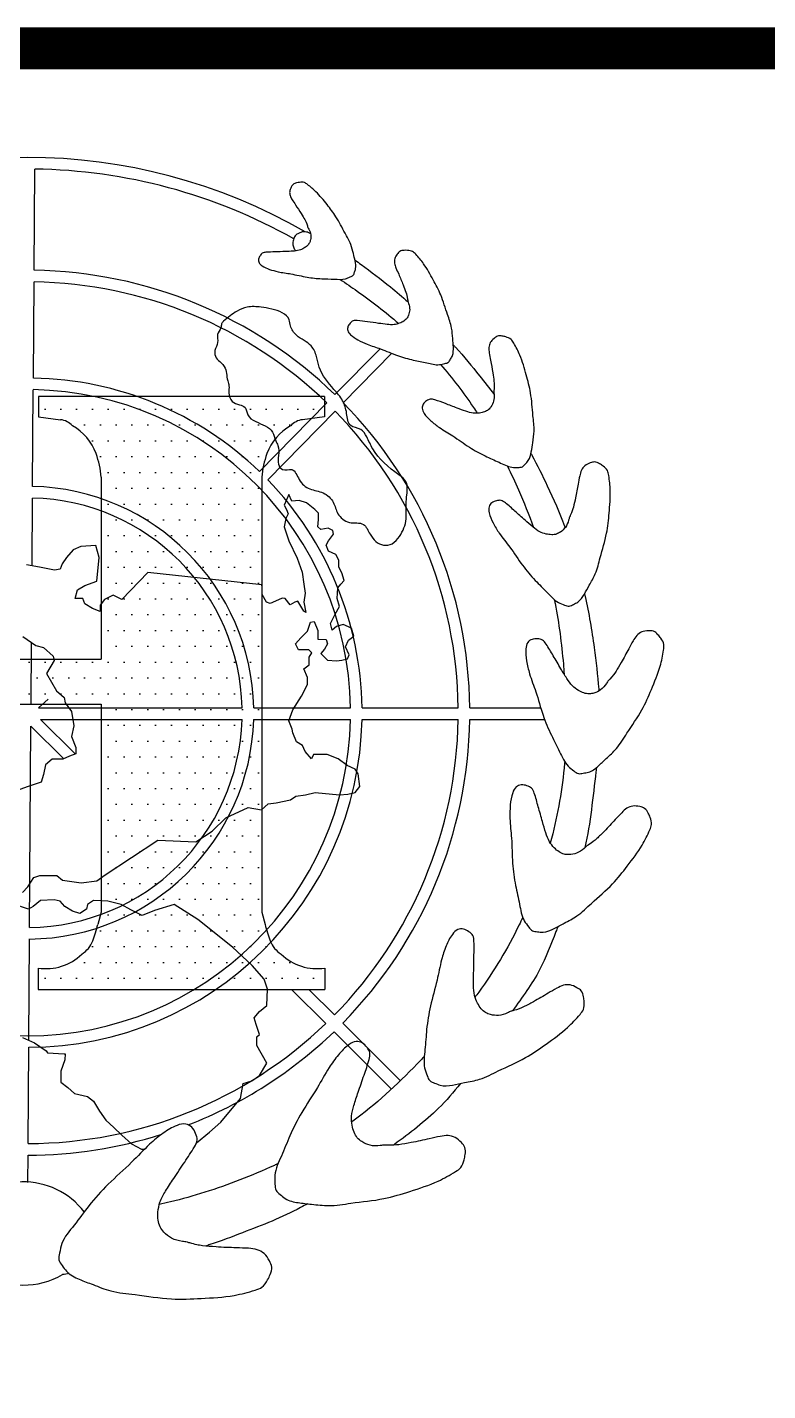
# Model space of a CAD drawing. Extents: x -2331248 to -1198620, y -977263 to -545844.
# Drawn here: x -1255490 to -1255051, y -853424 to -852615 of the extents above; entities that cross this region are included whole.
import ezdxf

# ---------------------------------------------------------------- set-up
doc = ezdxf.new("R2010")
doc.units = 0
doc.header["$LTSCALE"] = 1000
doc.header["$MEASUREMENT"] = 0
doc.layers.get('0').update_dxf_attribs({"linetype": 'CONTINUOUS'})
doc.layers.add('t图框', color=222, linetype='CONTINUOUS')

# ---------------------------------------------------------------- blocks, each defined once
blk = doc.blocks.new('ASDDA')
at = {"layer": 't图框'}
h = blk.add_hatch(dxfattribs=at)
h.set_pattern_fill('DOTS', color=256, scale=300, style=0)
h.set_pattern_definition([(0, (-1908197.643, 1899345.357), (9.375, 18.75), [0, -18.75])])
h.paths.add_polyline_path([(-294132.5, 3065109.7, 0.072496), (-294138.5, 3065137.8, 0.17836), (-294166.7, 3065170.6, 0.179281), (-294180.7, 3065177.9), (-294206.8, 3065181.3), (-294206.8, 3065205.6), (-294037.2, 3065205.6), (-293867.5, 3065205.6), (-293867.5, 3065181.3), (-293893.6, 3065177.9, 0.179281), (-293907.7, 3065170.6, 0.17836), (-293935.8, 3065137.8, 0.072496), (-293941.8, 3065109.7), (-293941.8, 3064593.8), (-293938, 3064579, 0.026595), (-293931.8, 3064559.7, 0.160007), (-293918.9, 3064543.8, 0.229054), (-293867.1, 3064527.2), (-293867.1, 3064501.8), (-294037.2, 3064501.8), (-294207.2, 3064501.8), (-294207.2, 3064527.2, 0.229054), (-294155.4, 3064543.8, 0.160007), (-294142.5, 3064559.7, 0.026595), (-294136.4, 3064579), (-294132.5, 3064593.8), (-294132.5, 3064840.3), (-294220.9, 3064840.3), (-294220.9, 3064893.9), (-294132.5, 3064893.9)])
blk.add_arc((-294224.1, 3064242.4), 91.1, 238.2909, 300.1892)
blk.add_open_spline([(-294170.6, 3064164.8), (-294173.2, 3064164.4), (-294175.8, 3064164.1), (-294178.3, 3064163.7)], degree=3)
for p, q in [((-273365.6, 3065618.5), (-295865.6, 3065618.5)), ((-294212.1, 3065355.1), (-294211.2, 3065475.2)), ((-294212.9, 3065227.3), (-294212.1, 3065341.4)), ((-293774.3, 3065294.6), (-293774.9, 3065294)), ((-293855.1, 3065207.7), (-293801.6, 3065262.1)), ((-293845.3, 3065198), (-293787.7, 3065256.7)), ((-294213.8, 3065098.7), (-294213, 3065213.5)), ((-293867.5, 3065205.6), (-294206.8, 3065205.6)), ((-294206.8, 3065205.6), (-294206.8, 3065181.3)), ((-293867.5, 3065205.6), (-293867.5, 3065181.3)), ((-293944.6, 3065116.5), (-293864.7, 3065197.9)), ((-293934.9, 3065106.7), (-293855, 3065188.1)), ((-294206.8, 3065181.3), (-294180.7, 3065177.9)), ((-293867.5, 3065181.3), (-293893.6, 3065177.9)), ((-294132.5, 3065109.7), (-294132.5, 3064893.9)), ((-293941.8, 3065109.7), (-293941.8, 3064593.8)), ((-294214.5, 3065004.5), (-294213.9, 3065084.9)), ((-294215.6, 3064840.3), (-294215.1, 3064913.5)), ((-294309.3, 3064893.9), (-294132.5, 3064893.9)), ((-294309.3, 3064840.3), (-294132.5, 3064840.3)), ((-294207, 3064836.2), (-294195.4, 3064846.4)), ((-294207, 3064836.2), (-293965.3, 3064836.2)), ((-294132.5, 3064840.3), (-294132.5, 3064593.8)), ((-293951.5, 3064836.2), (-293836.7, 3064836.2)), ((-293822.9, 3064836.2), (-293708.8, 3064836.2)), ((-293695.1, 3064836.2), (-293610.9, 3064836.2)), ((-294204.3, 3064822.4), (-293965.3, 3064822.4)), ((-294204.3, 3064822.4), (-294163.1, 3064781.2)), ((-293951.6, 3064822.4), (-293836.7, 3064822.4)), ((-293822.9, 3064822.4), (-293708.9, 3064822.4)), ((-293695.1, 3064822.4), (-293606.3, 3064822.4)), ((-294217.4, 3064575.6), (-294215.8, 3064814.4)), ((-294215.8, 3064814.4), (-294176.9, 3064775.5)), ((-294132.5, 3064593.8), (-294136.4, 3064579)), ((-293941.8, 3064593.8), (-293938, 3064579)), ((-294218.3, 3064441.6), (-294217.5, 3064561.9)), ((-294207.2, 3064527.2), (-294207.2, 3064501.8)), ((-293867.1, 3064527.2), (-293867.1, 3064501.8)), ((-294207.2, 3064501.8), (-293867.1, 3064501.8)), ((-293905.8, 3064501.2), (-293866, 3064461.6)), ((-293885.5, 3064501.7), (-293855.6, 3064471.8)), ((-293845.9, 3064462.1), (-293777.5, 3064393.7)), ((-293856.2, 3064451.8), (-293787.9, 3064383.8)), ((-294219.2, 3064319.2), (-294218.4, 3064433.3)), ((-294219.5, 3064272.8), (-294219.3, 3064305.5))]:
    blk.add_line(p, q, dxfattribs=at)
at = {"layer": 't图框', "const_width": 50}
blk.add_lwpolyline([(-295865.6, 3061618.5), (-295865.6, 3065618.5), (-273365.6, 3065618.5)], dxfattribs=at)
at = {"layer": 't图框'}
for points in [[(-294019.4, 3064320.1), (-294003.8, 3064332.8), (-293990.5, 3064344.5), (-293967.2, 3064372.5), (-293964.1, 3064390.4), (-293953.9, 3064393.5), (-293944.6, 3064399.7), (-293936, 3064414.5), (-293947.7, 3064435.5), (-293947.7, 3064445.6), (-293944.6, 3064448.7), (-293948.5, 3064460.4), (-293950.8, 3064468.2), (-293944.6, 3064476), (-293936, 3064483), (-293935.2, 3064502.4), (-293939.1, 3064514.1), (-293953.2, 3064530.4), (-293976.5, 3064552.2), (-294017.8, 3064584.9), (-294045.8, 3064602.8), (-294069.2, 3064595.8), (-294084, 3064589.6), (-294097.2, 3064596.6), (-294108.9, 3064602.8), (-294124.4, 3064606.7), (-294141.6, 3064607.4), (-294148.6, 3064602.8), (-294150.1, 3064597.3), (-294157.9, 3064591.9), (-294166.5, 3064595), (-294175.8, 3064600.4), (-294181.3, 3064606.7), (-294188.3, 3064608.2), (-294204.6, 3064607.4), (-294213.2, 3064600.4), (-294218.7, 3064597.3), (-294237.3, 3064603.6)], [(-294225.7, 3064616.8), (-294219.4, 3064623.8), (-294212.4, 3064634.7), (-294205.4, 3064637), (-294185.2, 3064637), (-294178.2, 3064631.6), (-294156.4, 3064628.5), (-294137.7, 3064630.8), (-294127.6, 3064637.8), (-294065.3, 3064679.1), (-294020.2, 3064677), (-294000.8, 3064689.9), (-293984.4, 3064705.6), (-293957.9, 3064717.8), (-293942.2, 3064714.9), (-293934.3, 3064722.1), (-293925, 3064723.5), (-293907.8, 3064727.1), (-293901.4, 3064731.3), (-293889.9, 3064732.8), (-293878.5, 3064735.6), (-293849.8, 3064732.8), (-293839.8, 3064733.5), (-293831.2, 3064735.6), (-293825.5, 3064742.8), (-293827.7, 3064757.8), (-293831.2, 3064763.5), (-293840.5, 3064767.8), (-293851.3, 3064775.7), (-293864.2, 3064780.7), (-293875.6, 3064780.7), (-293880.6, 3064780.7), (-293882.8, 3064775.7), (-293890.6, 3064784.3), (-293893.5, 3064791.4), (-293900.7, 3064795.7), (-293904.9, 3064806.4), (-293905.7, 3064810.7), (-293910, 3064820.7), (-293904.9, 3064833.6), (-293894.9, 3064850.1), (-293887.8, 3064863.6), (-293887.8, 3064872.2), (-293892.1, 3064882.2), (-293887.1, 3064885.8), (-293885.6, 3064887.2), (-293885.5, 3064896.2), (-293882.6, 3064901.2), (-293886.2, 3064904.8), (-293893.3, 3064904.8), (-293898.3, 3064904.8), (-293901.9, 3064911.9), (-293895.5, 3064919.1), (-293887.6, 3064927), (-293884, 3064937.7), (-293879.7, 3064938.4), (-293875.4, 3064927.7), (-293875.4, 3064920.5), (-293875.4, 3064917.7), (-293865.4, 3064917), (-293864, 3064911.9), (-293867.6, 3064905.5), (-293871.9, 3064900.5), (-293864, 3064892.6), (-293853.3, 3064891.9), (-293846.8, 3064892.6), (-293840.4, 3064894.1), (-293838.2, 3064899.1), (-293842.5, 3064908.4), (-293838.9, 3064916.2), (-293832.5, 3064921.2), (-293835.4, 3064930.5), (-293845.4, 3064934.8), (-293853.3, 3064932.7), (-293858.3, 3064928.4), (-293860.4, 3064936.3), (-293854.7, 3064947), (-293849.7, 3064956.3), (-293852.5, 3064965.6), (-293851.8, 3064978.5), (-293848.2, 3064982.7), (-293844, 3064987), (-293846.8, 3064996.3), (-293850.4, 3065002.8), (-293850.4, 3065011.3), (-293854, 3065017.8), (-293862.6, 3065022.1), (-293865.4, 3065029.2), (-293862.6, 3065034.2), (-293856.8, 3065042.1), (-293857.6, 3065046.4), (-293863.3, 3065049.2), (-293871.9, 3065047.8), (-293875.4, 3065050.7), (-293874.7, 3065059.3), (-293874.7, 3065067.1), (-293879, 3065071.4), (-293889, 3065079.3), (-293897.6, 3065082.1), (-293906.2, 3065081.4), (-293909.8, 3065089.3), (-293915.5, 3065076.4), (-293912.7, 3065071.4), (-293910.5, 3065066.4), (-293913.4, 3065060.7), (-293915.5, 3065050.7), (-293909.8, 3065034.2), (-293899.8, 3065013.5), (-293894.1, 3064997), (-293891.9, 3064982.7), (-293890.5, 3064972), (-293891.9, 3064961.3), (-293889.8, 3064949.1), (-293891.9, 3064950.6), (-293899.1, 3064962.7), (-293902.6, 3064961.3), (-293908.4, 3064958.4), (-293914.1, 3064965.6), (-293917.7, 3064966.3), (-293925.5, 3064962.7), (-293932, 3064959.9), (-293936.3, 3064961.3), (-293941.3, 3064970.6), (-293941.3, 3064979.2), (-293942, 3064982), (-294077, 3064996.6), (-294107.9, 3064964.4), (-294118.2, 3064969.6), (-294128.5, 3064964.4), (-294133.6, 3064958), (-294133.6, 3064950.3), (-294142.7, 3064954.1), (-294151.7, 3064959.3), (-294154.3, 3064965.7), (-294163.3, 3064965.7), (-294160.7, 3064976), (-294151.7, 3064981.2), (-294137.5, 3064986.3), (-294134.9, 3065014.6), (-294138.8, 3065028.8), (-294156.8, 3065027.5), (-294165.9, 3065023.6), (-294173.6, 3065014.6), (-294178.7, 3065006.9), (-294181.3, 3065000.5), (-294187.8, 3064999.2), (-294205.8, 3065003.1), (-294221.2, 3065005.6)], [(-294225.5, 3064920.5), (-294210.1, 3064910.2), (-294201.1, 3064907.6), (-294189.5, 3064897.3), (-294188.2, 3064892.2), (-294197.2, 3064876.7), (-294185.6, 3064856.1), (-294176.6, 3064848.4), (-294175.3, 3064842), (-294167.6, 3064831.7), (-294165, 3064814.9), (-294167.6, 3064802.1), (-294162.4, 3064789.2), (-294162.4, 3064781.5), (-294170.1, 3064778.9), (-294177.9, 3064775), (-294190.8, 3064775), (-294198.5, 3064768.6), (-294201.1, 3064757), (-294203.6, 3064748), (-294219.1, 3064742.9), (-294233.3, 3064737.7)], [(-294225.7, 3064444.8), (-294211.6, 3064438.6), (-294197.6, 3064429.3), (-294196.1, 3064426.9), (-294176.6, 3064425.4), (-294175.1, 3064425.4), (-294175.8, 3064418.4), (-294180.5, 3064405.2), (-294180.5, 3064391.9), (-294171.9, 3064385.7), (-294164.2, 3064378.7), (-294148.6, 3064374.8), (-294141.6, 3064369.4), (-294134.6, 3064357.7), (-294126.8, 3064346.8), (-294117.4, 3064338.3), (-294108.1, 3064328.9), (-294096.4, 3064318.8), (-294084.7, 3064312.6), (-294081.2, 3064312.4)]]:
    blk.add_lwpolyline(points, dxfattribs=at)
for centre, radius, start, end in [((-294219.9, 3064830.3), 658.7, 59.9967, 119.9998), ((-294219.9, 3064830.3), 644.9, 60.6734, 89.23), ((-294219.9, 3064830.3), 524.9, 45.9691, 89.1442), ((-294219.9, 3064830.3), 511.1, 45.9809, 89.1318), ((-294219.9, 3064830.3), 397, 46.11, 88.9958), ((-294219.9, 3064830.3), 383.3, 0.8742, 88.9739), ((-294219.9, 3064830.3), 511.1, 0.6556, 44.4372), ((-294219.9, 3064830.3), 524.9, 0.6384, 44.4659), ((-294183.6, 3065155.3), 22.8, 42.0433, 82.6996), ((-293890.7, 3065155.3), 22.8, 97.3004, 137.9567), ((-294197.1, 3065116), 62.5, 20.3964, 60.8482), ((-293877.2, 3065116), 62.5, 119.1518, 159.6036), ((-294231.9, 3065103), 99.6, 3.8106, 20.3964), ((-293842.4, 3065103), 99.6, 159.6036, 176.1894), ((-294219.9, 3064830.3), 397, 0.8439, 44.1228), ((-294219.9, 3064830.3), 268.5, 1.2482, 88.7038), ((-294219.9, 3064830.3), 254.7, 1.3157, 88.655), ((-294219.9, 3064830.3), 383.3, 181.1844, 358.8156), ((-294219.9, 3064830.3), 397, 270.2149, 358.8567), ((-294219.9, 3064830.3), 268.5, 270.5069, 358.3089), ((-294219.9, 3064830.3), 254.7, 270.5557, 358.2175), ((-294219.9, 3064830.3), 511.1, 315.4565, 359.1118), ((-294219.9, 3064830.3), 524.9, 315.445, 359.1351), ((-294320.9, 3064627.3), 190.7, 339.2565, 345.3501), ((-293753.5, 3064627.3), 190.7, 194.6499, 200.7435), ((-294173.3, 3064571.4), 32.9, 302.8938, 339.2565), ((-293901.1, 3064571.4), 32.9, 200.7435, 237.1062), ((-294198.4, 3064589.1), 62.5, 261.8736, 313.4788), ((-293875.9, 3064589.1), 62.5, 226.5212, 278.1264), ((-294219.9, 3064830.3), 511.1, 270.0789, 313.823), ((-294219.9, 3064830.3), 524.9, 291.3112, 313.8568), ((-294219.9, 3064830.3), 524.9, 270.0665, 287.6603), ((-294224.7, 3064182.6), 91, 37.5741, 144.9041)]:
    blk.add_arc(centre, radius, start, end, dxfattribs=at)
for points, knots in [([(-293887.6, 3065407), (-293887.6, 3065407.3), (-293888.9, 3065411.1), (-293890.7, 3065415), (-293896, 3065423.7), (-293900.9, 3065431.4), (-293905.6, 3065438.3), (-293908.5, 3065443.4), (-293909.2, 3065448.8), (-293907.3, 3065453.2), (-293905.1, 3065457.6), (-293900.9, 3065458.9), (-293896.4, 3065459.6), (-293891.6, 3065459.9), (-293885.2, 3065455.1), (-293875.7, 3065447.1), (-293864.9, 3065433.7), (-293852.5, 3065417.8), (-293844.6, 3065401.2), (-293836.1, 3065387.2), (-293833.5, 3065375.6), (-293830.9, 3065366.3), (-293829.7, 3065358.5), (-293831.8, 3065353.2), (-293833, 3065348.9), (-293837.7, 3065347), (-293844.7, 3065343.7), (-293856.6, 3065344.9), (-293871.6, 3065344.9), (-293888.9, 3065346.7), (-293905.9, 3065351), (-293921, 3065352.8), (-293932.5, 3065356), (-293940.3, 3065359.2), (-293945.5, 3065363.5), (-293946.1, 3065368.5), (-293944.2, 3065372.3), (-293941.5, 3065376), (-293934.7, 3065376.8), (-293925.8, 3065377), (-293915, 3065377.4), (-293905.5, 3065377.7), (-293897.9, 3065378.4), (-293892.2, 3065381.1), (-293888.1, 3065384), (-293885.2, 3065387.4), (-293883.8, 3065392), (-293883.4, 3065397.6), (-293885.3, 3065402.7), (-293887.2, 3065405.7), (-293887.5, 3065406.8), (-293887.6, 3065407)], [13.077213, 13.077213, 13.077213, 13.077213, 13.120526, 13.560263, 14.011793, 14.691864, 15.094349, 15.38576, 15.650406, 15.951091, 16.170089, 16.426599, 16.623019, 16.932745, 17.173585, 17.897756, 18.998414, 19.984356, 21.206376, 22.026155, 22.651219, 23.14138, 23.642442, 23.881721, 24.094079, 24.321994, 24.651393, 25.387501, 26.19836, 27.15922, 28.228555, 29.073063, 29.655064, 30.184934, 30.476632, 30.707368, 30.947902, 31.171247, 31.411907, 32.016305, 32.678016, 33.180541, 33.586718, 33.920223, 34.188456, 34.423672, 34.634205, 34.965314, 35.339812, 35.497413, 35.533576, 35.533576, 35.533576, 35.533576]), ([(-293887.3, 3065400.3), (-293889.5, 3065400.7), (-293893.1, 3065401.2), (-293898.2, 3065399.1), (-293902.8, 3065396.6), (-293904.6, 3065391.1), (-293905.4, 3065385.8), (-293904, 3065381.4), (-293902.7, 3065379.5), (-293902.3, 3065379)], [0, 0, 0, 0, 0.322692, 0.524058, 0.806288, 1.051515, 1.350348, 1.600492, 1.695959, 1.695959, 1.695959, 1.695959]), ([(-293768.7, 3065319.5), (-293768.7, 3065319.8), (-293769.4, 3065324.3), (-293770.6, 3065328.9), (-293774.7, 3065339.5), (-293778.6, 3065348.8), (-293782.5, 3065357.2), (-293784.7, 3065363.4), (-293784.5, 3065369.4), (-293781.5, 3065373.9), (-293778.2, 3065378.2), (-293773.4, 3065378.9), (-293768.3, 3065378.8), (-293763, 3065378.2), (-293756.9, 3065371.8), (-293748, 3065361.2), (-293738.8, 3065344.5), (-293728.2, 3065324.7), (-293722.7, 3065305), (-293716.2, 3065288.1), (-293715.5, 3065274.9), (-293714.4, 3065264.2), (-293714.5, 3065255.4), (-293717.9, 3065250), (-293720, 3065245.6), (-293725.5, 3065244.4), (-293733.8, 3065242.1), (-293746.6, 3065245.7), (-293763.1, 3065248.5), (-293781.6, 3065253.8), (-293799.4, 3065261.8), (-293815.5, 3065266.5), (-293827.6, 3065272.2), (-293835.5, 3065277.3), (-293840.4, 3065283), (-293840.1, 3065288.5), (-293837.3, 3065292.3), (-293833.6, 3065295.8), (-293826, 3065295.5), (-293816.2, 3065294), (-293804.3, 3065292.3), (-293793.8, 3065290.9), (-293785.4, 3065290.2), (-293778.7, 3065292.1), (-293773.6, 3065294.5), (-293769.8, 3065297.7), (-293767.4, 3065302.4), (-293765.9, 3065308.5), (-293767, 3065314.4), (-293768.5, 3065318), (-293768.7, 3065319.3), (-293768.7, 3065319.5)], [13.077213, 13.077213, 13.077213, 13.077213, 13.120526, 13.560263, 14.011793, 14.691864, 15.094349, 15.38576, 15.650406, 15.951091, 16.170089, 16.426599, 16.623019, 16.932745, 17.173585, 17.897756, 18.998414, 19.984356, 21.206376, 22.026155, 22.651219, 23.14138, 23.642442, 23.881721, 24.094079, 24.321994, 24.651393, 25.387501, 26.19836, 27.15922, 28.228555, 29.073063, 29.655064, 30.184934, 30.476632, 30.707368, 30.947902, 31.171247, 31.411907, 32.016305, 32.678016, 33.180541, 33.586718, 33.920223, 34.188456, 34.423672, 34.634205, 34.965314, 35.339812, 35.497413, 35.533576, 35.533576, 35.533576, 35.533576]), ([(-293831.3, 3065367.2), (-293828.9, 3065365.5), (-293814.7, 3065355.1), (-293793.1, 3065339.3), (-293775.2, 3065323.6), (-293768.3, 3065317.5), (-293768.2, 3065317.5)], [3.217272, 3.217272, 3.217272, 3.217272, 3.652302, 5.825507, 7.179914, 7.186565, 7.186565, 7.186565, 7.186565]), ([(-293848.9, 3065344.3), (-293842.1, 3065339.8), (-293818.2, 3065323.3), (-293795.1, 3065305.6), (-293779.3, 3065292)], [3.293663, 3.293663, 3.293663, 3.293663, 4.503387, 7.588139, 7.588139, 7.588139, 7.588139]), ([(-293666.5, 3065212.5), (-293666.4, 3065212.9), (-293666, 3065217.8), (-293666.2, 3065223.1), (-293668, 3065235.4), (-293670, 3065246.3), (-293672, 3065256.4), (-293672.8, 3065263.5), (-293671.1, 3065269.9), (-293666.9, 3065274), (-293662.2, 3065277.8), (-293656.9, 3065277.3), (-293651.5, 3065276), (-293646, 3065274), (-293641, 3065265.6), (-293634, 3065252.1), (-293628.3, 3065231.9), (-293621.8, 3065208.1), (-293620.8, 3065185.6), (-293617.9, 3065165.9), (-293620.4, 3065151.6), (-293621.9, 3065139.8), (-293624.1, 3065130.5), (-293629.1, 3065125.5), (-293632.5, 3065121.3), (-293638.6, 3065121.3), (-293648.1, 3065121), (-293660.9, 3065127.9), (-293677.9, 3065135), (-293696.5, 3065145.3), (-293713.6, 3065158.1), (-293729.7, 3065167.2), (-293741.2, 3065176.3), (-293748.5, 3065183.6), (-293752.4, 3065190.9), (-293750.6, 3065196.9), (-293746.7, 3065200.2), (-293741.9, 3065203.1), (-293733.9, 3065200.8), (-293723.7, 3065196.8), (-293711.3, 3065192.1), (-293700.5, 3065188), (-293691.6, 3065185.2), (-293684, 3065185.5), (-293677.9, 3065186.9), (-293673.1, 3065189.4), (-293669.3, 3065193.9), (-293666.2, 3065200), (-293665.9, 3065206.6), (-293666.6, 3065210.8), (-293666.5, 3065212.3), (-293666.5, 3065212.5)], [13.077213, 13.077213, 13.077213, 13.077213, 13.120526, 13.560263, 14.011793, 14.691864, 15.094349, 15.38576, 15.650406, 15.951091, 16.170089, 16.426599, 16.623019, 16.932745, 17.173585, 17.897756, 18.998414, 19.984356, 21.206376, 22.026155, 22.651219, 23.14138, 23.642442, 23.881721, 24.094079, 24.321994, 24.651393, 25.387501, 26.19836, 27.15922, 28.228555, 29.073063, 29.655064, 30.184934, 30.476632, 30.707368, 30.947902, 31.171247, 31.411907, 32.016305, 32.678016, 33.180541, 33.586718, 33.920223, 34.188456, 34.423672, 34.634205, 34.965314, 35.339812, 35.497413, 35.533576, 35.533576, 35.533576, 35.533576]), ([(-293714.7, 3065266.8), (-293713.8, 3065265.8), (-293702.9, 3065253.9), (-293686.9, 3065234.1), (-293671.8, 3065215.3), (-293666.2, 3065207.9)], [10.824914, 10.824914, 10.824914, 10.824914, 11.027742, 13.214589, 14.594713, 14.594713, 14.594713, 14.594713]), ([(-293729.9, 3065243.4), (-293715.8, 3065227.2), (-293701, 3065207.9), (-293687.6, 3065187.8), (-293686.2, 3065185.5)], [11.012867, 11.012867, 11.012867, 11.012867, 14.193364, 14.591432, 14.591432, 14.591432, 14.591432]), ([(-293576.4, 3065063.1), (-293576.2, 3065063.4), (-293573.9, 3065068.4), (-293572.1, 3065073.8), (-293569.1, 3065087.1), (-293566.8, 3065099.2), (-293564.9, 3065110.3), (-293563.1, 3065117.9), (-293558.8, 3065123.9), (-293552.8, 3065126.4), (-293546.6, 3065128.5), (-293541.3, 3065125.9), (-293536.2, 3065122.5), (-293531.3, 3065118.3), (-293529.5, 3065107.7), (-293527.6, 3065091.1), (-293529.6, 3065068.1), (-293532.2, 3065041.1), (-293539.9, 3065017.6), (-293544.7, 3064996.1), (-293552.9, 3064982.4), (-293558.9, 3064970.9), (-293564.9, 3064962.1), (-293572, 3064959), (-293577.1, 3064956), (-293583.4, 3064958.4), (-293593.3, 3064961.8), (-293603.8, 3064973.8), (-293618.4, 3064987.8), (-293633.5, 3065005.6), (-293646.1, 3065025.5), (-293659.2, 3065041.2), (-293667.4, 3065055), (-293672, 3065065.4), (-293673.2, 3065074.4), (-293669.1, 3065079.8), (-293663.7, 3065081.8), (-293657.7, 3065082.8), (-293650.3, 3065077.3), (-293641.4, 3065069.2), (-293630.5, 3065059.6), (-293621, 3065051.1), (-293612.9, 3065044.7), (-293605, 3065042.2), (-293598.2, 3065041.2), (-293592.2, 3065041.8), (-293586.6, 3065045), (-293581, 3065050.1), (-293578.1, 3065056.8), (-293577.2, 3065061.4), (-293576.5, 3065062.8), (-293576.4, 3065063.1)], [13.077213, 13.077213, 13.077213, 13.077213, 13.120526, 13.560263, 14.011793, 14.691864, 15.094349, 15.38576, 15.650406, 15.951091, 16.170089, 16.426599, 16.623019, 16.932745, 17.173585, 17.897756, 18.998414, 19.984356, 21.206376, 22.026155, 22.651219, 23.14138, 23.642442, 23.881721, 24.094079, 24.321994, 24.651393, 25.387501, 26.19836, 27.15922, 28.228555, 29.073063, 29.655064, 30.184934, 30.476632, 30.707368, 30.947902, 31.171247, 31.411907, 32.016305, 32.678016, 33.180541, 33.586718, 33.920223, 34.188456, 34.423672, 34.634205, 34.965314, 35.339812, 35.497413, 35.533576, 35.533576, 35.533576, 35.533576]), ([(-293650.5, 3065122.9), (-293645.9, 3065113.6), (-293634.8, 3065089.6), (-293624.9, 3065065), (-293619.4, 3065049.9)], [18.148121, 18.148121, 18.148121, 18.148121, 19.682962, 22.062356, 22.062356, 22.062356, 22.062356]), ([(-293622.5, 3065137.9), (-293622.1, 3065137.2), (-293615.4, 3065124.5), (-293601.2, 3065096.2), (-293588.4, 3065067.3), (-293582.2, 3065050.4), (-293582, 3065049.8)], [18.66986, 18.66986, 18.66986, 18.66986, 18.782901, 20.7969, 23.363188, 23.460767, 23.460767, 23.460767, 23.460767]), ([(-293594.8, 3064964.4), (-293594.5, 3064962.9), (-293589.4, 3064937.7), (-293585.7, 3064908.1), (-293583.4, 3064880), (-293583.1, 3064876)], [26.457719, 26.457719, 26.457719, 26.457719, 26.689194, 30.26996, 30.865347, 30.865347, 30.865347, 30.865347]), ([(-293558.9, 3064971.4), (-293558.7, 3064970.3), (-293553.8, 3064949.3), (-293547.7, 3064911.5), (-293543.3, 3064874), (-293542, 3064856.8), (-293541.9, 3064856.1)], [27.498238, 27.498238, 27.498238, 27.498238, 27.657433, 30.703039, 33.149521, 33.25637, 33.25637, 33.25637, 33.25637]), ([(-293529.9, 3064869.2), (-293529.6, 3064869.4), (-293525.5, 3064873.9), (-293521.7, 3064878.9), (-293514.1, 3064891.9), (-293507.7, 3064903.7), (-293502, 3064914.7), (-293497.5, 3064922.1), (-293491, 3064926.9), (-293483.9, 3064927.6), (-293476.6, 3064927.7), (-293472, 3064923.2), (-293467.8, 3064917.9), (-293464.1, 3064911.8), (-293465.7, 3064900.1), (-293469.4, 3064882.1), (-293479.2, 3064858.6), (-293491, 3064831.3), (-293507, 3064809.2), (-293519.2, 3064788.4), (-293532.4, 3064776.8), (-293542.6, 3064766.7), (-293551.8, 3064759.6), (-293560.3, 3064758.7), (-293566.6, 3064757.2), (-293572.4, 3064761.8), (-293581.7, 3064768.7), (-293588.6, 3064784.9), (-293599.2, 3064804.5), (-293609.1, 3064828.2), (-293615.5, 3064853.3), (-293623.9, 3064874.1), (-293627.9, 3064891.3), (-293629.3, 3064903.8), (-293627.4, 3064913.6), (-293621.3, 3064917.9), (-293615, 3064918.1), (-293608.4, 3064917.2), (-293602.5, 3064909), (-293595.9, 3064897.5), (-293587.7, 3064883.7), (-293580.6, 3064871.6), (-293574.3, 3064862.3), (-293566.8, 3064856.9), (-293560.1, 3064853.5), (-293553.6, 3064852.2), (-293546.7, 3064853.7), (-293539.1, 3064857.1), (-293533.8, 3064863.1), (-293531.3, 3064867.7), (-293530.1, 3064868.9), (-293529.9, 3064869.2)], [13.077213, 13.077213, 13.077213, 13.077213, 13.120526, 13.560263, 14.011793, 14.691864, 15.094349, 15.38576, 15.650406, 15.951091, 16.170089, 16.426599, 16.623019, 16.932745, 17.173585, 17.897756, 18.998414, 19.984356, 21.206376, 22.026155, 22.651219, 23.14138, 23.642442, 23.881721, 24.094079, 24.321994, 24.651393, 25.387501, 26.19836, 27.15922, 28.228555, 29.073063, 29.655064, 30.184934, 30.476632, 30.707368, 30.947902, 31.171247, 31.411907, 32.016305, 32.678016, 33.180541, 33.586718, 33.920223, 34.188456, 34.423672, 34.634205, 34.965314, 35.339812, 35.497413, 35.533576, 35.533576, 35.533576, 35.533576]), ([(-293582.5, 3064772.3), (-293582.7, 3064769.7), (-293585.6, 3064737.2), (-293591.6, 3064704.8), (-293599.6, 3064675.7)], [35.980817, 35.980817, 35.980817, 35.980817, 36.370011, 40.813039, 40.813039, 40.813039, 40.813039]), ([(-293544.8, 3064765.3), (-293545, 3064763.6), (-293549, 3064731.9), (-293551.7, 3064699.7), (-293558.5, 3064670.3), (-293558.6, 3064670.3)], [37.749373, 37.749373, 37.749373, 37.749373, 37.995926, 42.481303, 42.490057, 42.490057, 42.490057, 42.490057]), ([(-293555.4, 3064672.8), (-293555, 3064673), (-293549.7, 3064676.4), (-293544.6, 3064680.4), (-293533.7, 3064691.4), (-293524.2, 3064701.5), (-293515.6, 3064711), (-293509.2, 3064717.2), (-293501.5, 3064720.3), (-293494.2, 3064719.1), (-293486.9, 3064717.3), (-293483.4, 3064711.6), (-293480.7, 3064705.2), (-293478.5, 3064698.2), (-293483.3, 3064687), (-293491.6, 3064669.9), (-293507.5, 3064649.1), (-293526.4, 3064624.9), (-293548.2, 3064607), (-293565.8, 3064589.4), (-293582, 3064581.3), (-293594.8, 3064574), (-293605.8, 3064569.2), (-293614.5, 3064570.5), (-293621.2, 3064570.7), (-293625.8, 3064576.9), (-293633.2, 3064586.1), (-293635.9, 3064604.1), (-293641.4, 3064626.4), (-293645, 3064652.7), (-293644.9, 3064679.3), (-293647.9, 3064702.3), (-293647.4, 3064720.5), (-293645.5, 3064733.3), (-293641.1, 3064742.6), (-293633.8, 3064745.3), (-293627.5, 3064743.9), (-293621.1, 3064741.3), (-293617.3, 3064731.5), (-293613.8, 3064718.3), (-293609.2, 3064702.5), (-293605.3, 3064688.5), (-293601.4, 3064677.5), (-293595.4, 3064670.2), (-293589.5, 3064665.1), (-293583.5, 3064662.1), (-293576.2, 3064661.7), (-293567.7, 3064663.2), (-293560.8, 3064667.8), (-293557.2, 3064671.7), (-293555.6, 3064672.7), (-293555.4, 3064672.8)], [13.077213, 13.077213, 13.077213, 13.077213, 13.120526, 13.560263, 14.011793, 14.691864, 15.094349, 15.38576, 15.650406, 15.951091, 16.170089, 16.426599, 16.623019, 16.932745, 17.173585, 17.897756, 18.998414, 19.984356, 21.206376, 22.026155, 22.651219, 23.14138, 23.642442, 23.881721, 24.094079, 24.321994, 24.651393, 25.387501, 26.19836, 27.15922, 28.228555, 29.073063, 29.655064, 30.184934, 30.476632, 30.707368, 30.947902, 31.171247, 31.411907, 32.016305, 32.678016, 33.180541, 33.586718, 33.920223, 34.188456, 34.423672, 34.634205, 34.965314, 35.339812, 35.497413, 35.533576, 35.533576, 35.533576, 35.533576]), ([(-293644.9, 3064476.5), (-293644.5, 3064476.5), (-293638.2, 3064478.3), (-293631.7, 3064480.9), (-293617.2, 3064488.6), (-293604.5, 3064496), (-293592.9, 3064503), (-293584.4, 3064507.3), (-293575.6, 3064508), (-293568.6, 3064504.6), (-293561.8, 3064500.5), (-293560, 3064493.6), (-293559.2, 3064486.4), (-293559.2, 3064478.5), (-293567.4, 3064468.6), (-293581.1, 3064453.9), (-293603.7, 3064437.6), (-293630.4, 3064418.9), (-293657.9, 3064407.5), (-293681.2, 3064395), (-293700.2, 3064391.8), (-293715.4, 3064388.3), (-293728.1, 3064386.9), (-293736.5, 3064390.9), (-293743.3, 3064393.2), (-293746, 3064400.8), (-293750.7, 3064412.5), (-293747.8, 3064431.5), (-293746.6, 3064455.9), (-293742.2, 3064483.6), (-293733.8, 3064510.7), (-293729.7, 3064534.9), (-293723.7, 3064553.2), (-293717.7, 3064565.6), (-293710.4, 3064573.7), (-293702.3, 3064574.2), (-293696.3, 3064570.8), (-293690.6, 3064566.2), (-293689.8, 3064555.1), (-293690.2, 3064540.6), (-293690.5, 3064523.1), (-293690.8, 3064507.8), (-293690.3, 3064495.4), (-293686.4, 3064486.2), (-293682, 3064479.2), (-293676.8, 3064474.3), (-293669.5, 3064471.6), (-293660.4, 3064470.5), (-293652, 3064473.1), (-293647.1, 3064475.9), (-293645.3, 3064476.4), (-293644.9, 3064476.5)], [13.077213, 13.077213, 13.077213, 13.077213, 13.120526, 13.560263, 14.011793, 14.691864, 15.094349, 15.38576, 15.650406, 15.951091, 16.170089, 16.426599, 16.623019, 16.932745, 17.173585, 17.897756, 18.998414, 19.984356, 21.206376, 22.026155, 22.651219, 23.14138, 23.642442, 23.881721, 24.094079, 24.321994, 24.651393, 25.387501, 26.19836, 27.15922, 28.228555, 29.073063, 29.655064, 30.184934, 30.476632, 30.707368, 30.947902, 31.171247, 31.411907, 32.016305, 32.678016, 33.180541, 33.586718, 33.920223, 34.188456, 34.423672, 34.634205, 34.965314, 35.339812, 35.497413, 35.533576, 35.533576, 35.533576, 35.533576]), ([(-293632.3, 3064587.4), (-293633.6, 3064584.4), (-293648.6, 3064553.4), (-293667.5, 3064521.7), (-293687.4, 3064494.7), (-293688.9, 3064492.7)], [45.438691, 45.438691, 45.438691, 45.438691, 45.919967, 50.518444, 50.88878, 50.88878, 50.88878, 50.88878]), ([(-293590.6, 3064576.4), (-293591.4, 3064574.5), (-293598.1, 3064557.2), (-293611.4, 3064521.5), (-293633, 3064492.5), (-293644.3, 3064476.6)], [47.387864, 47.387864, 47.387864, 47.387864, 47.693158, 50.122263, 53.010165, 53.010165, 53.010165, 53.010165]), ([(-293795, 3064317.3), (-293794.5, 3064317.2), (-293787.3, 3064317), (-293779.7, 3064317.5), (-293761.9, 3064320.7), (-293746.1, 3064324.1), (-293731.5, 3064327.5), (-293721.3, 3064329.1), (-293711.8, 3064327), (-293705.7, 3064321), (-293699.9, 3064314.5), (-293700.3, 3064306.7), (-293701.9, 3064298.8), (-293704.5, 3064290.6), (-293716.5, 3064283), (-293735.8, 3064272.1), (-293764.9, 3064262.7), (-293799.2, 3064252.1), (-293831.9, 3064249.5), (-293860.4, 3064244.3), (-293881.4, 3064247.2), (-293898.6, 3064248.7), (-293912.3, 3064251.6), (-293919.8, 3064258.6), (-293926, 3064263.2), (-293926.3, 3064272.1), (-293927.3, 3064286), (-293917.9, 3064305), (-293908.4, 3064330), (-293894.4, 3064357.6), (-293876.6, 3064383.1), (-293864.1, 3064407.1), (-293851.6, 3064424.2), (-293841.2, 3064435.2), (-293830.8, 3064441.2), (-293822.1, 3064439), (-293817, 3064433.4), (-293812.6, 3064426.6), (-293815.5, 3064414.8), (-293820.8, 3064399.8), (-293827, 3064381.5), (-293832.5, 3064365.6), (-293836.1, 3064352.4), (-293835.2, 3064341.4), (-293832.9, 3064332.7), (-293829.1, 3064325.8), (-293822.3, 3064320.5), (-293813.2, 3064316.3), (-293803.6, 3064316.1), (-293797.5, 3064317.5), (-293795.4, 3064317.3), (-293795, 3064317.3)], [13.077213, 13.077213, 13.077213, 13.077213, 13.120526, 13.560263, 14.011793, 14.691864, 15.094349, 15.38576, 15.650406, 15.951091, 16.170089, 16.426599, 16.623019, 16.932745, 17.173585, 17.897756, 18.998414, 19.984356, 21.206376, 22.026155, 22.651219, 23.14138, 23.642442, 23.881721, 24.094079, 24.321994, 24.651393, 25.387501, 26.19836, 27.15922, 28.228555, 29.073063, 29.655064, 30.184934, 30.476632, 30.707368, 30.947902, 31.171247, 31.411907, 32.016305, 32.678016, 33.180541, 33.586718, 33.920223, 34.188456, 34.423672, 34.634205, 34.965314, 35.339812, 35.497413, 35.533576, 35.533576, 35.533576, 35.533576]), ([(-293749.1, 3064422.4), (-293750.4, 3064421), (-293775.5, 3064394.8), (-293803.6, 3064367.8), (-293833.3, 3064346.2), (-293835.3, 3064344.8)], [55.462264, 55.462264, 55.462264, 55.462264, 55.736204, 60.824102, 61.190688, 61.190688, 61.190688, 61.190688]), ([(-293706.2, 3064390.4), (-293714.4, 3064380.1), (-293737.7, 3064353), (-293766.8, 3064331.2), (-293785.5, 3064317.5), (-293786, 3064317.2)], [58.249068, 58.249068, 58.249068, 58.249068, 60.187248, 63.526782, 63.611077, 63.611077, 63.611077, 63.611077]), ([(-294029.3, 3064201.9), (-294028.8, 3064201.6), (-294021.2, 3064199.4), (-294013, 3064197.8), (-293993.1, 3064196.2), (-293975.3, 3064195.5), (-293958.9, 3064195.1), (-293947.5, 3064193.9), (-293938.1, 3064189), (-293933.2, 3064180.9), (-293928.8, 3064172.3), (-293931.5, 3064164.2), (-293935.4, 3064156.2), (-293940.5, 3064148.2), (-293955.3, 3064143.4), (-293978.9, 3064137.3), (-294012.5, 3064135.4), (-294051.9, 3064133.6), (-294087.4, 3064140), (-294119.3, 3064142.4), (-294140.7, 3064151.4), (-294158.6, 3064157.8), (-294172.4, 3064164.6), (-294178.4, 3064174.2), (-294183.8, 3064180.9), (-294181.6, 3064190.4), (-294178.8, 3064205.4), (-294163.5, 3064223), (-294146.4, 3064247), (-294123.8, 3064272.4), (-294097.7, 3064294.6), (-294077.8, 3064316.6), (-294059.7, 3064331.4), (-294045.6, 3064340.2), (-294032.8, 3064343.7), (-294024.2, 3064338.9), (-294020.3, 3064331.5), (-294017.5, 3064323.1), (-294023.9, 3064311.3), (-294033.8, 3064296.8), (-294045.4, 3064279.1), (-294055.7, 3064263.7), (-294063.2, 3064250.7), (-294065.3, 3064238.7), (-294065.4, 3064228.8), (-294063.2, 3064220.3), (-294057.5, 3064212.9), (-294049, 3064205.9), (-294038.7, 3064203), (-294031.9, 3064202.7), (-294029.7, 3064202), (-294029.3, 3064201.9)], [13.077213, 13.077213, 13.077213, 13.077213, 13.120526, 13.560263, 14.011793, 14.691864, 15.094349, 15.38576, 15.650406, 15.951091, 16.170089, 16.426599, 16.623019, 16.932745, 17.173585, 17.897756, 18.998414, 19.984356, 21.206376, 22.026155, 22.651219, 23.14138, 23.642442, 23.881721, 24.094079, 24.321994, 24.651393, 25.387501, 26.19836, 27.15922, 28.228555, 29.073063, 29.655064, 30.184934, 30.476632, 30.707368, 30.947902, 31.171247, 31.411907, 32.016305, 32.678016, 33.180541, 33.586718, 33.920223, 34.188456, 34.423672, 34.634205, 34.965314, 35.339812, 35.497413, 35.533576, 35.533576, 35.533576, 35.533576]), ([(-293922.6, 3064295.3), (-293924, 3064294.6), (-293952.4, 3064281.6), (-293994.6, 3064265.1), (-294041, 3064252), (-294059.2, 3064247.7), (-294063.7, 3064246.7)], [66.140857, 66.140857, 66.140857, 66.140857, 66.379991, 70.751174, 72.846531, 73.520121, 73.520121, 73.520121, 73.520121]), ([(-293887.7, 3064247.8), (-293890.4, 3064246.2), (-293915, 3064232.6), (-293954.2, 3064217.3), (-293992.1, 3064202.9), (-294006.9, 3064198.1), (-294008.6, 3064197.6)], [69.694344, 69.694344, 69.694344, 69.694344, 70.152891, 73.860965, 75.899719, 76.165018, 76.165018, 76.165018, 76.165018])]:
    blk.add_open_spline(points, degree=3, knots=knots, dxfattribs=at)
for points in [[(-293887.3, 3065400.3), (-293886.2, 3065399.8), (-293885.2, 3065399.3), (-293884.1, 3065398.7)], [(-293902.3, 3065379), (-293901.8, 3065378.7), (-293901.4, 3065378.5), (-293901, 3065378.2)]]:
    blk.add_open_spline(points, degree=3, dxfattribs=at)
at = {"layer": 't图框', "start_tangent": (0.768306, 0.640082), "end_tangent": (0.768306, 0.640082)}
blk.add_spline([(-293987.2, 3065294.8), (-293971.3, 3065306.7), (-293959.4, 3065311.4), (-293942.8, 3065311.4), (-293930.1, 3065309.1), (-293909.4, 3065296.4), (-293907.9, 3065289.2), (-293900.7, 3065278.1), (-293883.3, 3065265.4), (-293876.9, 3065252.8), (-293873.7, 3065240.1), (-293856.3, 3065213.9), (-293846, 3065200.4), (-293841.2, 3065185.4), (-293836.4, 3065171.1), (-293824.5, 3065166.3), (-293817.4, 3065157.6), (-293810.3, 3065143.3), (-293779.3, 3065112.4), (-293770.6, 3065103.7), (-293769.8, 3065088.6), (-293770.6, 3065068), (-293770.6, 3065060.1), (-293778.5, 3065039.5), (-293787.3, 3065030.8), (-293797.6, 3065029.2), (-293813.4, 3065041.9), (-293821.4, 3065053.7), (-293838, 3065056.1), (-293851.5, 3065066.4), (-293857.1, 3065079.9), (-293869, 3065091), (-293884.9, 3065095.8), (-293897.5, 3065106.9), (-293906.3, 3065118.8), (-293917.4, 3065118.8), (-293922.1, 3065125.1), (-293922.1, 3065135.4), (-293922.9, 3065147.3), (-293925.3, 3065152.9), (-293929.3, 3065163.2), (-293949.1, 3065175.8), (-293958.6, 3065183.8), (-293961.8, 3065192.5), (-293968.2, 3065195.7), (-293976.9, 3065199.6), (-293980.9, 3065209.9), (-293980.9, 3065217.9), (-293982.4, 3065224.2), (-293986.4, 3065240.9), (-293990.4, 3065245.6), (-293995.9, 3065251.2), (-293997.5, 3065259.9), (-293994.3, 3065269.4), (-293994.3, 3065278.9), (-293990.4, 3065286.9), (-293989.6, 3065291.6), (-293987.2, 3065294.8)], degree=3, dxfattribs=at)

msp = doc.modelspace()

# ---------------------------------------------------------------- block references
at = {"lineweight": -3, "xscale": 0.5000067828223109, "yscale": 0.5000067832879722, "zscale": 0.5000067830419062}
msp.add_blockref('ASDDA', (-1108378.36, -2385457.98), dxfattribs=at)

doc.saveas('drawing.dxf')
